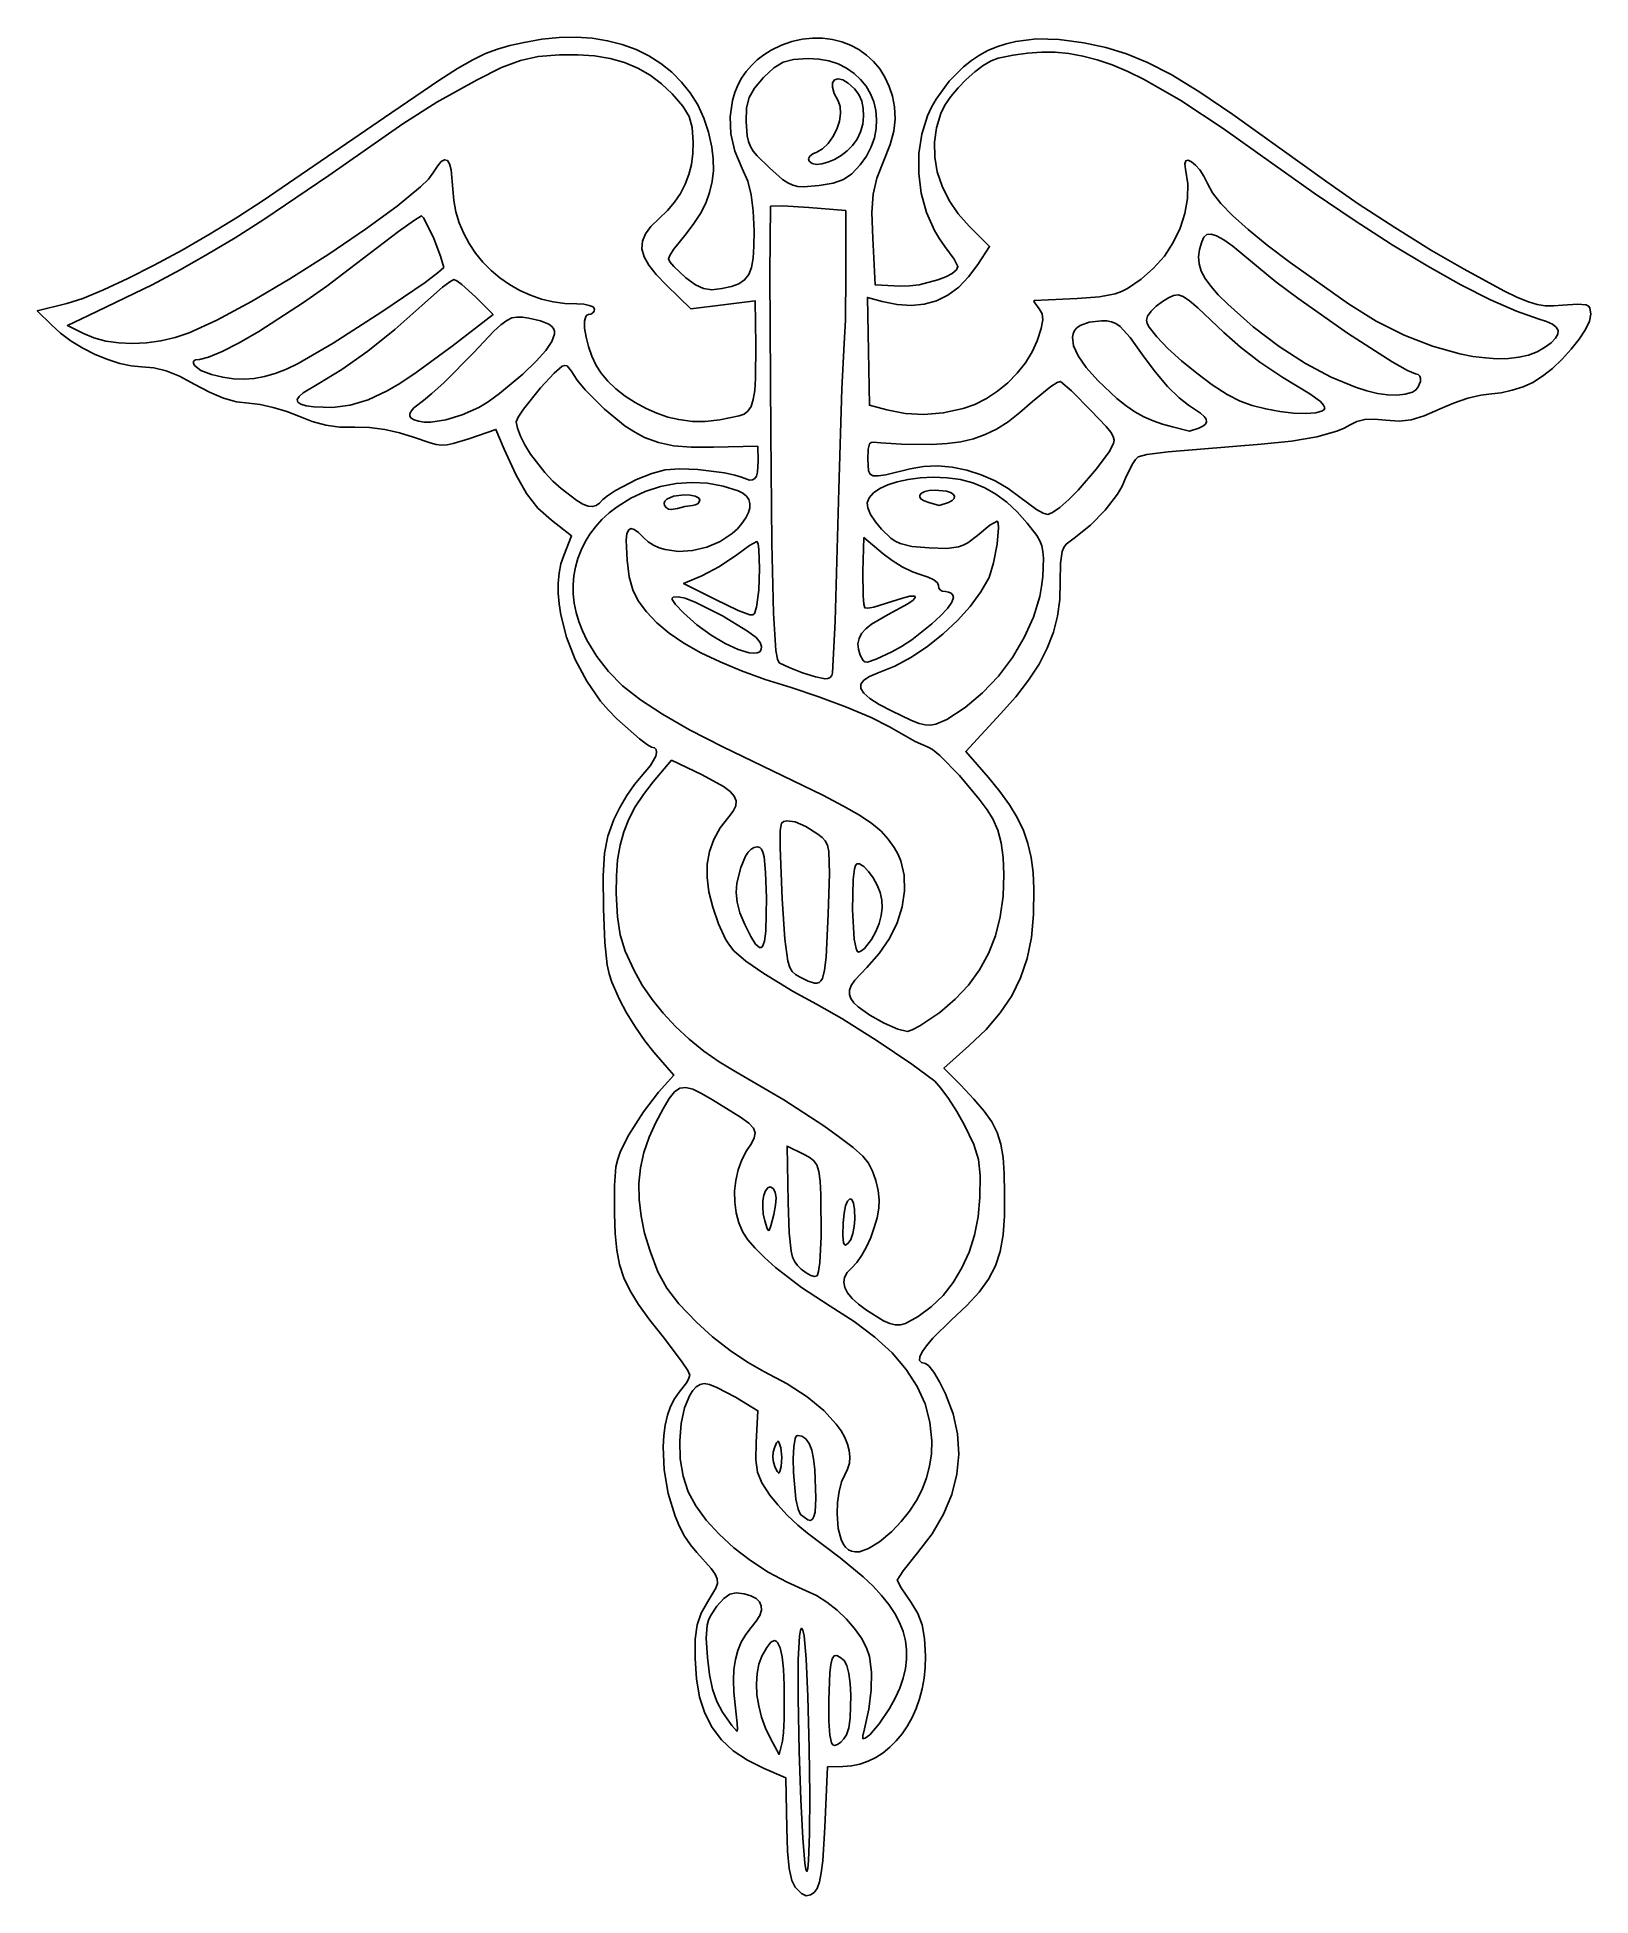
# Model space of a CAD drawing. Extents: x 2 to 292, y 4 to 351.
import ezdxf

# ---------------------------------------------------------------- set-up
doc = ezdxf.new("R2010")
doc.units = 0
doc.layers.get('0').update_dxf_attribs({"linetype": 'CONTINUOUS'})

msp = doc.modelspace()

# ---------------------------------------------------------------- linework, layer by layer
at = {"color": 7}
for points in [[(143.68, 5.576), (143.040875, 6.859125), (142.57125, 9.073), (142.26025, 12.293375), (142.097, 16.596), (141.919, 25.989), (137.885, 27.728), (134.765721, 29.28065), (132.117453, 31.060516), (129.920053, 33.099717), (128.153375, 35.430375), (126.797275, 38.084611), (125.831609, 41.094547), (125.236232, 44.492303), (124.991, 48.31), (125.023438, 51.909406), (125.35625, 54.552), (126.099688, 56.732594), (127.364, 58.946), (128.837531, 61.396078), (129.136895, 62.310576), (129.112, 63.161125), (128.738355, 64.055033), (127.991469, 65.099609), (125.28, 68.07), (124.099338, 69.490632), (123.032785, 71.11948), (122.0838, 72.924784), (121.255844, 74.874781), (119.976855, 79.081816), (119.2235, 83.4865), (119.023457, 87.834746), (119.139578, 89.908303), (119.404406, 91.872469), (119.821403, 93.695482), (120.394027, 95.345582), (121.12574, 96.791008), (122.02, 98), (123.415375, 99.84575), (123.835609, 100.638406), (123.985, 101.204), (123.605141, 102.057), (122.585625, 103.63225), (119.249, 108.051), (116.546848, 111.469908), (114.431781, 114.374141), (112.830137, 116.947834), (111.66825, 119.375125), (110.872457, 121.84015), (110.369094, 124.527047), (110.084496, 127.619951), (109.945, 131.303), (109.905547, 136.587234), (110.201625, 140.100625), (110.53124, 141.508811), (111.011641, 142.852953), (112.514, 145.854), (115.320125, 150.34975), (118.157, 154.061), (121.015, 157.213), (117.269, 161.528), (115.60275, 163.634688), (113.836, 166.18125), (112.1795, 168.846688), (110.844, 171.31), (109.417, 174.571359), (108.932273, 176.120729), (108.56975, 177.789875), (108.120375, 182.009453), (107.887, 188.274), (107.816969, 194.453969), (108.0445, 198.66575), (108.679281, 201.849656), (109.831, 204.946), (110.92175, 207.1815), (112.2465, 209.44175), (113.638, 211.463125), (114.929, 212.982), (116.661625, 215.010734), (117.62175, 216.768625), (117.783883, 217.46617), (117.719, 218.000203), (117.415805, 218.338791), (116.863, 218.45), (116.075031, 218.862984), (114.58675, 219.999625), (110.362, 223.749), (108.80383, 225.338612), (107.34392, 227.053586), (104.741984, 230.788438), (102.6024, 234.811195), (100.971375, 238.9795), (99.895115, 243.150992), (99.579462, 245.193446), (99.419828, 247.183313), (99.421989, 249.102796), (99.591721, 250.934102), (99.934799, 252.659435), (100.457, 254.261), (101.915, 257.906), (98.151, 260.845), (95.645438, 263.110188), (93.50325, 265.8295), (91.476938, 269.375313), (89.319, 274.12), (87.777, 277.774), (82.74, 276.057), (79.802266, 275.137891), (78.686467, 274.918764), (77.664875, 274.863875), (76.631611, 274.976189), (75.480797, 275.258672), (72.403, 276.346), (69.790469, 277.178812), (67.015, 277.7765), (64.199781, 278.118438), (61.468, 278.184), (58.635891, 278.236094), (56.012375, 278.585), (53.489922, 279.251906), (50.961, 280.258), (48.719422, 281.143672), (46.215625, 281.895375), (43.755516, 282.433891), (41.645, 282.68), (39.342469, 282.963984), (36.89725, 283.640875), (34.300156, 284.713578), (31.542, 286.185), (28.717156, 287.705594), (26.212, 288.7325), (23.895094, 289.309406), (21.635, 289.48), (19.703258, 289.632115), (17.5625, 290.093172), (15.29218, 290.826361), (12.97175, 291.794875), (10.680664, 292.961904), (8.498375, 294.290641), (6.504336, 295.744275), (4.778, 297.286), (2.125, 299.951), (7.661, 301.301), (10.677891, 302.262242), (14.537688, 303.842938), (19.042203, 305.939164), (23.99325, 308.447), (29.192641, 311.262523), (34.442188, 314.281813), (39.543703, 317.400945), (44.299, 320.516), (67.007, 336.052), (77.134484, 342.910766), (80.643354, 345.151123), (83.462375, 346.785375), (85.8516, 347.953455), (88.071078, 348.795297), (90.380861, 349.450834), (93.041, 350.06), (96.379413, 350.653594), (99.621254, 350.973723), (102.754492, 351.027091), (105.767094, 350.820406), (108.647028, 350.360374), (111.382262, 349.653699), (113.960763, 348.707089), (116.3705, 347.52725), (118.59944, 346.120887), (120.635551, 344.494707), (122.4668, 342.655416), (124.081156, 340.609719), (125.466586, 338.364323), (126.611059, 335.925934), (127.502541, 333.301257), (128.129, 330.497), (128.38574, 328.299525), (128.399047, 326.162016), (128.167549, 324.079842), (127.689875, 322.048375), (126.964654, 320.062986), (125.990516, 318.119047), (124.766088, 316.211928), (123.29, 314.337), (120.97325, 311.375), (120.272469, 310.266469), (120.02, 309.613), (120.282469, 309.052922), (120.985, 308.199875), (123.282, 306.078), (125.043703, 304.798359), (126.572625, 304.092375), (128.136234, 303.880453), (130.002, 304.083), (131.773795, 304.476635), (133.168609, 304.990516), (134.228713, 305.700732), (134.996375, 306.683375), (135.513865, 308.014533), (135.823453, 309.770297), (135.967408, 312.026756), (135.988, 314.86), (135.850734, 318.620812), (135.473375, 321.61625), (134.799578, 324.141813), (133.773, 326.493), (132.414148, 329.748838), (131.670625, 333.001078), (131.525602, 336.181061), (131.96225, 339.220125), (132.393442, 340.665357), (132.963742, 342.049611), (133.671046, 343.364306), (134.51325, 344.600859), (135.488251, 345.750688), (136.593945, 346.805209), (137.828229, 347.755841), (139.189, 348.594), (141.125459, 349.523217), (143.069973, 350.206004), (145.006617, 350.649687), (146.919469, 350.861594), (148.792606, 350.849051), (150.610105, 350.619387), (152.356044, 350.179927), (154.0145, 349.538), (155.569549, 348.700932), (157.00527, 347.676051), (158.305738, 346.470683), (159.455031, 345.092156), (160.437227, 343.547797), (161.236402, 341.844934), (161.836634, 339.990892), (162.222, 337.993), (162.348531, 335.7425), (162.089, 333.47475), (161.400469, 330.974125), (160.24, 328.025), (158.921687, 324.673094), (158.21875, 321.71025), (158.007437, 318.269281), (158.164, 313.483), (158.619, 304.76), (163.322, 304.547), (165.026, 304.58066), (166.827875, 304.805594), (170.3225, 305.691), (171.813875, 306.282332), (173.000375, 306.926656), (173.781313, 307.589402), (174.056, 308.236), (173.340375, 309.576), (171.637, 311.915), (170.590604, 313.371977), (169.666336, 314.928381), (168.187437, 318.284547), (167.20682, 321.873658), (166.731, 325.585875), (166.766492, 329.311357), (167.319813, 332.940266), (168.397477, 336.36276), (169.134974, 337.962277), (170.006, 339.469), (172.448129, 342.785094), (175.132906, 345.512625), (176.573034, 346.658258), (178.081918, 347.659844), (179.662257, 348.518414), (181.31675, 349.235), (183.048094, 349.810633), (184.858988, 350.246344), (188.730219, 350.702125), (192.952027, 350.610594), (197.546, 349.98), (201.683189, 349.092371), (205.543453, 347.940719), (209.484834, 346.32027), (213.865375, 344.02625), (219.043119, 340.853887), (225.376109, 336.598406), (242.94, 324.019), (248.831656, 319.912234), (255.63025, 315.465625), (262.494469, 311.214953), (268.583, 307.696), (276.029141, 303.685406), (278.579029, 302.431035), (280.592375, 301.5875), (282.253361, 301.087465), (283.746172, 300.863594), (285.25499, 300.848551), (286.964, 300.975), (289.817562, 301.183875), (291.39875, 301.05525), (291.829625, 300.827461), (292.083312, 300.471), (292.247, 299.313), (291.988988, 298.024684), (291.234219, 296.432406), (290.07459, 294.644426), (288.602, 292.769), (286.908348, 290.914387), (285.085531, 289.188844), (283.225449, 287.700629), (281.42, 286.558), (279.629672, 285.760688), (277.574875, 285.0965), (275.509391, 284.634813), (273.687, 284.445), (271.720828, 284.202062), (269.263875, 283.59575), (266.629734, 282.717562), (264.132, 281.659), (261.127312, 280.328859), (258.71475, 279.590375), (256.473562, 279.355703), (253.983, 279.537), (251.804109, 279.721547), (250.016625, 279.640875), (248.539828, 279.284016), (247.293, 278.64), (246.199553, 278.02458), (244.786922, 277.447891), (241.081875, 276.427625), (236.333391, 275.613047), (230.697, 275.038), (213.335375, 273.6135), (209.353641, 273.112844), (207.712, 272.672), (207.221109, 272.156953), (206.618375, 271.227625), (205.383, 268.653), (204.714383, 267.211584), (203.839, 265.720234), (201.57725, 262.714625), (198.816375, 259.889953), (195.775, 257.5), (194.301344, 256.336219), (193.828223, 255.715082), (193.50025, 254.97125), (193.187781, 252.825906), (193.18, 249.321), (193.08565, 246.057037), (192.661453, 242.935422), (191.886936, 239.910814), (190.741625, 236.937875), (189.205049, 233.971264), (187.256734, 230.965641), (184.876209, 227.875666), (182.043, 224.656), (175.527, 217.645), (179.744, 212.798), (181.903797, 210.185937), (183.694125, 207.7145), (185.143016, 205.315062), (186.2785, 202.919), (187.128609, 200.457687), (187.721375, 197.8625), (188.084828, 195.064812), (188.247, 191.996), (188.190766, 187.217332), (187.779312, 182.907531), (186.981516, 178.991527), (185.76625, 175.39425), (184.102391, 172.040629), (181.958812, 168.855594), (179.304391, 165.764074), (176.108, 162.691), (171.443, 158.547), (174.576, 155.321), (177.050848, 152.711723), (178.965844, 150.487031), (180.394043, 148.467887), (181.4085, 146.47525), (182.08227, 144.330082), (182.488406, 141.853344), (182.699965, 138.865996), (182.79, 135.189), (182.759545, 130.954914), (182.506047, 127.37825), (181.967432, 124.311023), (181.081625, 121.60525), (179.786553, 119.112945), (178.020141, 116.686125), (175.720314, 114.176805), (172.825, 111.437), (169.39875, 108.081859), (168.217562, 106.701893), (167.4035, 105.541125), (166.965937, 104.615154), (166.91425, 103.939578), (167.257812, 103.529994), (168.006, 103.402), (168.625594, 102.96), (169.533, 101.74175), (170.606156, 99.933625), (171.723, 97.722), (173.153105, 93.993316), (173.982719, 90.233344), (174.21491, 86.459449), (173.85275, 82.689), (172.899309, 78.939363), (171.357656, 75.227906), (169.230863, 71.571996), (166.522, 67.989), (163.832375, 64.6475), (162.72, 62.935), (163.481625, 61.477375), (165.3, 58.747), (166.584188, 56.665891), (167.38875, 54.566875), (167.821687, 52.046922), (167.991, 48.703), (167.949719, 46.615499), (167.750285, 44.587479), (167.400248, 42.629035), (166.907156, 40.750266), (166.278561, 38.961268), (165.522012, 37.272139), (164.645058, 35.692975), (163.65525, 34.233875), (162.560137, 32.904935), (161.36727, 31.716252), (160.084197, 30.677924), (158.718469, 29.800047), (157.277635, 29.092719), (155.769246, 28.566037), (154.200851, 28.230098), (152.58, 28.095), (149.682, 28.04), (149.214, 16.819), (148.824422, 10.481578), (148.552236, 8.256396), (148.204875, 6.573875), (147.764654, 5.369244), (147.213891, 4.577734), (146.5349, 4.134576), (145.71, 3.975), (144.8555, 4.433875), (143.68, 5.576)], [(133.21, 280.324), (134.127266, 280.646), (134.861063, 281.211563), (135.427516, 282.089406), (135.84275, 283.34825), (136.122891, 285.056812), (136.284063, 287.283813), (136.314, 293.568), (136.171, 301.802), (130.194, 301.062), (124.217, 300.322), (119.622, 304.745), (117.732967, 306.690854), (116.344359, 308.435953), (115.451291, 310.024607), (115.048875, 311.501125), (115.132225, 312.909814), (115.696453, 314.294984), (116.736674, 315.700943), (118.248, 317.172), (119.811463, 318.661582), (121.146328, 320.215031), (122.257061, 321.842402), (123.148125, 323.55375), (123.823986, 325.359129), (124.289109, 327.268594), (124.547959, 329.292199), (124.605, 331.44), (124.426297, 334.152812), (123.862375, 336.21575), (122.689266, 338.143312), (120.683, 340.45), (118.709301, 342.334715), (116.581031, 343.929719), (114.282559, 345.240426), (111.79825, 346.27225), (109.112473, 347.030605), (106.209594, 347.520906), (103.07398, 347.748566), (99.69, 347.719), (95.706984, 347.403734), (92.377875, 346.694625), (88.851328, 345.334703), (84.276, 343.067), (76.769375, 338.86625), (70.402, 334.856), (56.582, 325.221), (44.436578, 316.984031), (39.087951, 313.575527), (33.959625, 310.48725), (28.854783, 307.604379), (23.576609, 304.812094), (11.713, 299.04), (7.76, 297.194), (10.621, 295.764), (12.695273, 294.90608), (14.965625, 294.295016), (17.392727, 293.930725), (19.93725, 293.813125), (22.559867, 293.942135), (25.22125, 294.317672), (27.88207, 294.939654), (30.503, 295.808), (35.688674, 298.165662), (42.132391, 301.645734), (49.277193, 305.883096), (56.566125, 310.512625), (63.442229, 315.169201), (69.348547, 319.487703), (73.728123, 323.10301), (75.171334, 324.532865), (76.024, 325.65), (76.849771, 326.957037), (77.576297, 327.781484), (78.202018, 328.124596), (78.725375, 327.987625), (79.144811, 327.371826), (79.458766, 326.278453), (79.764, 322.664), (79.927496, 320.501013), (80.325668, 318.388826), (80.94492, 316.340034), (81.771656, 314.367234), (82.792279, 312.483022), (83.993191, 310.699994), (85.360797, 309.030746), (86.8815, 307.487875), (88.541703, 306.083976), (90.327809, 304.831646), (92.226221, 303.743482), (94.223344, 302.832078), (96.30558, 302.110032), (98.459332, 301.589939), (100.671004, 301.284397), (102.927, 301.206), (104.190109, 301.148922), (105.227375, 300.951875), (105.931453, 300.645891), (106.195, 300.262), (106.113359, 299.872125), (105.876375, 299.54975), (105.520703, 299.32825), (105.083, 299.241), (104.78247, 299.150015), (104.558357, 298.901383), (104.324984, 297.998375), (104.354088, 296.666367), (104.616875, 295.03975), (105.084553, 293.252914), (105.728328, 291.44025), (106.519408, 289.736148), (107.429, 288.275), (108.685896, 286.794791), (110.204484, 285.367141), (111.933236, 284.022764), (113.820625, 282.792375), (115.815123, 281.706689), (117.865203, 280.796422), (119.919338, 280.092287), (121.926, 279.625), (124.514594, 279.276484), (126.86975, 279.252625), (129.574031, 279.589703), (133.21, 280.324)], [(175.06, 281.673), (177.244078, 282.442447), (179.393375, 283.532016), (181.459984, 284.897795), (183.396, 286.495875), (185.153516, 288.282346), (186.684625, 290.213297), (187.941422, 292.244818), (188.876, 294.333), (189.630172, 296.640703), (189.929375, 298.249125), (189.787391, 299.398734), (189.218, 300.33), (188.421625, 301.3925), (188.264141, 301.725), (188.307, 301.858), (196.328, 302.261), (200.528609, 302.553406), (203.417375, 303.098), (204.604396, 303.535355), (205.744953, 304.120344), (208.262, 305.846), (210.595762, 307.871645), (212.605969, 310.166844), (214.269254, 312.673871), (215.56225, 315.335), (216.46159, 318.092504), (216.943906, 320.888656), (216.985832, 323.66573), (216.564, 326.366), (216.429465, 327.38735), (216.618344, 327.930984), (217.060863, 328.042408), (217.68725, 327.767125), (218.42773, 327.150639), (219.212531, 326.238453), (219.971879, 325.076072), (220.636, 323.709), (221.586113, 321.986822), (223.151156, 319.999766), (225.358434, 317.724545), (228.23525, 315.137875), (231.80891, 312.216471), (236.106719, 308.937047), (246.984, 301.211), (252.142998, 298.011402), (257.421609, 295.371281), (262.677135, 293.322395), (267.766875, 291.8965), (270.204982, 291.427099), (272.548131, 291.125355), (274.778484, 290.995239), (276.878203, 291.040719), (278.829452, 291.265765), (280.614393, 291.674348), (282.215188, 292.270436), (283.614, 293.058), (284.817227, 293.968033), (285.638, 294.794641), (286.074586, 295.545709), (286.12525, 296.229125), (285.788258, 296.852775), (285.061875, 297.424547), (283.944367, 297.952326), (282.434, 298.444), (278.35151, 299.848902), (273.499766, 301.982969), (267.961982, 304.797613), (261.821375, 308.24425), (255.161158, 312.274293), (248.064547, 316.839156), (240.614756, 321.890254), (232.895, 327.379), (223.597813, 333.974574), (215.6735, 339.179719), (208.847562, 343.100066), (205.760703, 344.611452), (202.8455, 345.84125), (200.067641, 346.802666), (197.392812, 347.508902), (194.786703, 347.973165), (192.215, 348.208656), (189.643391, 348.228582), (187.037563, 348.046145), (184.363203, 347.674549), (181.586, 347.127), (180.272162, 346.636414), (178.778359, 345.751), (177.190783, 344.553773), (175.595625, 343.12775), (174.079076, 341.555945), (172.727328, 339.921375), (171.626572, 338.307055), (170.863, 336.796), (170.048658, 334.127996), (169.675328, 331.394531), (169.733553, 328.633176), (170.213875, 325.8815), (171.106838, 323.177074), (172.402984, 320.557469), (174.092857, 318.060254), (176.167, 315.723), (179.975, 311.946), (177.794, 308.607), (176.061879, 306.265141), (174.200594, 304.3505), (172.203137, 302.860359), (170.0625, 301.792), (167.771676, 301.142703), (165.323656, 300.90975), (162.711434, 301.090422), (159.928, 301.682), (157.163, 302.449), (157.354, 292.371), (157.546, 282.293), (160.813, 281.416), (164.236516, 280.746422), (167.721625, 280.565375), (171.314172, 280.873891), (175.06, 281.673)], [(155.807, 327.179), (156.969813, 328.836157), (157.848705, 330.535318), (158.453921, 332.255582), (158.795703, 333.976047), (158.884296, 335.67581), (158.729943, 337.333971), (158.342888, 338.929626), (157.733375, 340.441875), (156.911647, 341.849815), (155.887947, 343.132545), (154.67252, 344.269162), (153.275609, 345.238766), (151.707458, 346.020453), (149.978311, 346.593322), (148.09841, 346.936472), (146.078, 347.029), (143.369125, 346.861609), (141.3975, 346.347625), (139.691375, 345.284828), (137.779, 343.471), (136.055859, 341.507156), (135.056375, 339.776), (134.607203, 337.837844), (134.535, 335.253), (134.709297, 332.590391), (134.934674, 331.561928), (135.299375, 330.641125), (135.838779, 329.757307), (136.588266, 328.839797), (138.859, 326.621), (141.331453, 324.476031), (142.299021, 323.815707), (143.210375, 323.3865), (144.157682, 323.155668), (145.233109, 323.090469), (148.137, 323.326), (150.78275, 323.751266), (152.7175, 324.421875), (154.2795, 325.507797), (155.807, 327.179)], [(146.272, 327.876), (146.184578, 328.318437), (146.422375, 328.78525), (146.938984, 329.220937), (147.688, 329.57), (148.800578, 330.177982), (149.8225, 331.159734), (150.711297, 332.412963), (151.4245, 333.835375), (151.919641, 335.324678), (152.15425, 336.778578), (152.085859, 338.094783), (151.672, 339.171), (150.935293, 340.537906), (150.616594, 341.661438), (150.66741, 342.507187), (151.03925, 343.04075), (151.683621, 343.227719), (152.552031, 343.033687), (153.595988, 342.42425), (154.767, 341.365), (155.548111, 340.300063), (156.088203, 339.058688), (156.389162, 337.692156), (156.452875, 336.25175), (156.281229, 334.78875), (155.876109, 333.354438), (155.239404, 332.000094), (154.373, 330.777), (153.374115, 329.782324), (152.232672, 328.918594), (151.017986, 328.210629), (149.799375, 327.68325), (148.646154, 327.361277), (147.627641, 327.269531), (146.81315, 327.432832), (146.272, 327.876)], [(150.637, 232.345), (151.13375, 241.983375), (151.815, 266.624), (152.382625, 285.350375), (152.831, 293.84), (153.074625, 298.1555), (153.148, 306.848), (153.101, 318.658), (146.238, 319.216), (141.302375, 319.518875), (139.072, 319.461), (138.956625, 306.879875), (139.103, 277.075), (139.324344, 256.536578), (139.6295, 243.496375), (140.071906, 236.530984), (140.361277, 234.881529), (140.705, 234.217), (142.518547, 233.326766), (145.010375, 232.362375), (147.490016, 231.568047), (149.267, 231.188), (149.762172, 231.249953), (150.185625, 231.488625), (150.492266, 231.866234), (150.637, 232.345)], [(50.879, 290.075), (57.372797, 293.889078), (66.464125, 299.739875), (74.553641, 305.247734), (77.097924, 307.12942), (78.042, 308.033), (77.467516, 310.166797), (76.185125, 313.405625), (74.793422, 316.362641), (74.243639, 317.30208), (73.891, 317.651), (72.587453, 316.864641), (69.613375, 314.734375), (60.421, 307.743), (56.187363, 304.550627), (51.861219, 301.485016), (43.536, 296.098625), (39.839223, 293.960119), (36.654531, 292.312922), (34.133074, 291.24817), (32.426, 290.857), (31.715963, 290.755684), (31.345828, 290.509594), (31.287061, 290.154895), (31.511125, 289.72775), (32.693609, 288.800781), (34.665, 288.018), (36.771443, 287.535613), (38.779484, 287.254906), (40.726939, 287.180684), (42.651625, 287.31775), (44.591357, 287.67091), (46.583953, 288.244969), (48.667229, 289.04473), (50.879, 290.075)], [(258.936, 284.772), (259.508256, 285.115305), (259.956422, 285.595812), (260.442375, 286.741), (260.461107, 287.291961), (260.317641, 287.752688), (260.002447, 288.06632), (259.506, 288.176), (257.987141, 288.762068), (255.125125, 290.383359), (246.8315, 295.743625), (237.544875, 302.280828), (233.441609, 305.373291), (230.185, 308.019), (225.398828, 311.973875), (223.685646, 313.197516), (222.347875, 313.954), (221.327119, 314.269859), (220.564984, 314.171625), (220.003076, 313.685828), (219.583, 312.839), (219.156387, 311.381145), (218.987844, 310.012656), (219.096191, 308.688277), (219.50025, 307.36275), (220.21884, 305.990816), (221.270781, 304.527219), (222.674895, 302.926699), (224.45, 301.144), (229.167297, 296.955254), (234.050438, 293.244656), (238.958422, 290.079168), (243.75025, 287.52575), (248.284922, 285.651363), (250.411762, 284.989732), (252.421438, 284.522969), (254.296324, 284.259444), (256.018797, 284.207527), (257.57123, 284.375589), (258.936, 284.772)], [(67.493, 284.995), (69.832188, 286.390594), (72.89625, 288.42575), (79.609, 293.322), (87.254, 299.262), (83.973, 302.52), (81.4235, 304.8165), (80.466656, 305.511656), (79.9, 305.763), (79.184109, 305.374672), (77.820875, 304.328125), (73.935, 300.899), (68.900313, 296.420141), (63.85325, 292.385375), (59.038313, 288.978922), (54.7, 286.385), (51.813547, 284.637766), (51.038283, 283.942889), (50.706375, 283.357875), (50.816357, 282.875752), (51.366766, 282.489547), (52.356135, 282.192287), (53.783, 281.977), (57.246922, 281.854422), (60.559625, 282.288625), (63.911516, 283.321516), (67.493, 284.995)], [(242.57, 281.83), (242.343453, 282.336859), (241.740125, 282.995125), (239.771, 284.425), (234.752125, 287.472734), (230.4645, 290.356125), (226.814375, 293.142203), (223.708, 295.898), (218.876031, 300.497156), (217.318316, 301.822848), (216.1375, 302.5975), (215.187121, 302.894777), (214.320719, 302.788344), (213.391832, 302.351863), (212.254, 301.659), (211.079594, 300.805), (210.1225, 299.86025), (209.481156, 298.939875), (209.254, 298.159), (209.39422, 297.593826), (209.779652, 296.876576), (211.185031, 295.072984), (213.267895, 292.922494), (215.826, 290.599375), (218.657105, 288.277896), (221.558969, 286.132328), (224.329348, 284.336939), (226.766, 283.066), (229.006461, 282.260746), (231.532625, 281.613156), (234.163789, 281.137363), (236.71925, 280.8475), (239.018305, 280.757699), (240.88025, 280.882094), (242.124383, 281.234816), (242.4583, 281.501217), (242.57, 281.83)], [(84.606, 281.896), (86.343953, 282.964359), (88.467125, 284.490125), (92.794, 288.099), (95.296889, 290.528219), (97.116984, 292.5515), (98.259057, 294.211406), (98.727875, 295.5505), (98.711304, 296.113043), (98.528209, 296.611344), (98.179185, 297.050723), (97.664828, 297.4365), (96.142502, 298.068531), (93.966, 298.55), (92.732613, 298.731631), (91.703344, 298.769297), (90.767027, 298.594033), (89.8125, 298.136875), (88.728598, 297.328857), (87.404156, 296.101016), (83.589, 292.11), (78.12325, 286.57625), (75.839719, 284.473781), (74.264, 283.204), (72.446156, 281.788281), (71.936691, 281.203293), (71.692, 280.69375), (71.710934, 280.254801), (71.992344, 279.881594), (72.535082, 279.569277), (73.338, 279.313), (74.39073, 279.155172), (75.609094, 279.149312), (78.41475, 279.56425), (81.499031, 280.499312), (84.606, 281.896)], [(219.057, 278.012), (219.813924, 278.382016), (220.295891, 278.775937), (220.497193, 279.206328), (220.412125, 279.68575), (220.034979, 280.226766), (219.360047, 280.841937), (217.094, 282.345), (215.359891, 283.690609), (213.226875, 285.822125), (210.965422, 288.446578), (208.846, 291.271), (206.217656, 294.921297), (204.3515, 296.981875), (203.545746, 297.551107), (202.740344, 297.885016), (201.871895, 298.037635), (200.877, 298.063), (198.563391, 297.823561), (196.883813, 297.217922), (196.282137, 296.783487), (195.839391, 296.264354), (195.555715, 295.662805), (195.43125, 294.981125), (195.660516, 293.386506), (196.528313, 291.498766), (198.035766, 289.336174), (200.184, 286.917), (203.755578, 283.549672), (205.447365, 282.211283), (207.115375, 281.078875), (208.788775, 280.134295), (210.496734, 279.359391), (212.26842, 278.73601), (214.133, 278.246), (217.317, 277.474), (219.057, 278.012)], [(107.781, 264.676), (108.624937, 265.408516), (110.0895, 266.358625), (114.057, 268.42), (116.9, 269.572312), (119.42275, 270.2135), (122.119875, 270.424187), (125.486, 270.285), (130.478375, 269.672), (132.429922, 269.264344), (133.661, 268.852), (135.149109, 268.328297), (135.691924, 268.36658), (136.112125, 268.616375), (136.418373, 269.086248), (136.619328, 269.784766), (136.74, 271.902), (136.688, 274.631), (128.44, 274.448), (124.260375, 274.458078), (120.95825, 274.734125), (118.17325, 275.327609), (115.545, 276.29), (113.823982, 277.183098), (111.950609, 278.404531), (108.053875, 281.55425), (104.468953, 285.182844), (102.985346, 287.002871), (101.81, 288.734), (101.068016, 289.644469), (100.656998, 289.746254), (100.149875, 289.57375), (98.639047, 288.289906), (96.119, 285.561), (92.9125, 281.59625), (91.942719, 280.094906), (91.593, 279.193), (91.801205, 277.999127), (92.351891, 276.549516), (93.193787, 274.920303), (94.275625, 273.187625), (96.954047, 269.716422), (98.448092, 268.13017), (99.977, 266.745), (102.923813, 264.497969), (104.044438, 263.834379), (104.98525, 263.46275), (105.787781, 263.37209), (106.493563, 263.551406), (107.144125, 263.989707), (107.781, 264.676)], [(196.489, 266.453), (199.933625, 270.427375), (202.308, 273.579), (203.142, 275.136906), (203.235141, 275.792332), (203.0625, 276.4805), (202.586672, 277.28773), (201.77025, 278.300344), (198.966, 281.287), (195.239625, 285.01325), (193.236, 286.749), (192.583578, 286.551781), (191.381125, 285.7795), (188.012, 283.001), (185.635578, 280.927783), (183.418812, 279.226203), (181.285203, 277.86374), (179.15825, 276.807875), (176.961453, 276.026088), (174.618312, 275.485859), (172.052328, 275.15467), (169.187, 275), (163.507625, 275.007375), (159.68, 275.275), (158.322078, 275.423), (157.883146, 275.335891), (157.575875, 275.106), (157.271234, 274.11175), (157.238, 272.228), (157.384906, 270.035266), (157.673762, 269.430529), (158.23625, 269.124375), (159.169895, 269.094924), (160.572219, 269.320297), (165.173, 270.448), (167.641289, 270.876547), (170.264687, 270.959812), (172.978742, 270.714484), (175.719, 270.15725), (178.421008, 269.304797), (181.020312, 268.173812), (183.452461, 266.780984), (185.653, 265.143), (188.744875, 262.8635), (190.010266, 262.166812), (190.861, 261.907), (191.745016, 262.26125), (193.100875, 263.2365), (194.743797, 264.6835), (196.489, 266.453)], [(170.672, 168.941), (173.552189, 171.390432), (176.024391, 174.033141), (178.094803, 176.882498), (179.769625, 179.951875), (181.055057, 183.254643), (181.957297, 186.804172), (182.482545, 190.613834), (182.637, 194.697), (182.500547, 197.863578), (182.123625, 200.582875), (181.485141, 202.959984), (180.564, 205.1), (179.543121, 206.751775), (178.054031, 208.770641), (174.3285, 213.183875), (170.701969, 216.888172), (169.336629, 218.020865), (168.489, 218.432), (166.09425, 219.5405), (161.307, 222.224), (157.834609, 223.992609), (153.243125, 225.951625), (148.081078, 227.882328), (142.897, 229.566), (138.058984, 231.097037), (133.642187, 232.694297), (129.645484, 234.358377), (126.06775, 236.089875), (122.907859, 237.889389), (120.164687, 239.757516), (117.837109, 241.694854), (115.924, 243.702), (114.372359, 245.793219), (113.338125, 247.864), (112.685828, 250.274531), (112.28, 253.385), (112.110219, 257.132906), (112.237285, 258.296152), (112.51925, 259.00375), (112.966309, 259.269316), (113.588656, 259.106469), (114.396488, 258.528824), (115.4, 257.55), (116.235615, 256.799759), (117.192762, 256.18349), (118.25427, 255.698692), (119.402969, 255.342859), (121.893254, 255.00808), (124.52625, 255.159125), (127.16459, 255.775967), (129.670906, 256.838578), (131.907832, 258.326932), (132.882346, 259.224503), (133.738, 260.221), (134.454205, 261.28124), (134.939516, 262.260609), (135.194225, 263.156705), (135.218625, 263.967125), (135.01301, 264.689467), (134.577672, 265.321328), (133.912904, 265.860307), (133.019, 266.304), (130.205066, 267.197615), (127.307156, 267.719734), (124.365605, 267.875643), (121.42075, 267.670625), (118.512926, 267.109967), (115.682469, 266.198953), (112.969715, 264.942869), (110.415, 263.347), (108.927647, 262.186125), (107.584705, 260.941762), (106.387665, 259.620495), (105.338016, 258.228906), (104.437247, 256.77358), (103.68685, 255.261098), (103.088312, 253.698043), (102.643125, 252.091), (102.352778, 250.44655), (102.21876, 248.771277), (102.242561, 247.071764), (102.425672, 245.354594), (102.769581, 243.626349), (103.275779, 241.893613), (103.945756, 240.162969), (104.781, 238.441), (106.624174, 235.375383), (108.796141, 232.572875), (111.455818, 229.919617), (114.762125, 227.30175), (118.873979, 224.605414), (123.950297, 221.71675), (130.149998, 218.521898), (137.632, 214.907), (148.804625, 209.503609), (152.703484, 207.468096), (155.706, 205.735125), (157.983641, 204.198514), (159.707875, 202.752078), (161.050172, 201.289635), (162.182, 199.705), (162.854015, 198.510277), (163.382826, 197.242309), (164.019922, 194.526094), (164.111463, 191.63527), (163.675625, 188.64875), (162.730584, 185.645449), (161.294516, 182.704281), (159.385596, 179.90416), (157.022, 177.324), (154.790344, 174.947609), (154.150051, 173.971377), (153.81775, 173.094625), (153.786668, 172.285982), (154.050031, 171.514078), (154.601066, 170.747541), (155.433, 169.955), (157.637953, 168.398656), (160.293375, 166.92725), (162.819609, 165.828219), (164.637, 165.389), (165.536094, 165.665281), (166.9735, 166.427), (170.672, 168.941)], [(171.98, 223.632), (175.426625, 225.843236), (178.664375, 228.579766), (181.625187, 231.740068), (184.241, 235.222625), (186.44375, 238.925916), (188.165375, 242.748422), (189.337812, 246.588623), (189.696816, 248.483635), (189.893, 250.345), (190.010625, 253.740844), (189.926398, 254.981512), (189.71125, 256.04), (189.338508, 257.008301), (188.7815, 257.978406), (187.008, 260.292), (185.111299, 262.408523), (183.168391, 264.206812), (181.159318, 265.69657), (179.064125, 266.8875), (176.862854, 267.789305), (174.535547, 268.411687), (172.062248, 268.764352), (169.423, 268.857), (167.008619, 268.736986), (164.765016, 268.448703), (162.731623, 268.007537), (160.947875, 267.428875), (159.453205, 266.728104), (158.287047, 265.920609), (157.488834, 265.021779), (157.098, 264.047), (157.220203, 263.146594), (157.766625, 261.92875), (158.649234, 260.553031), (159.78, 259.179), (161.536906, 257.491672), (162.37316, 256.913338), (163.267, 256.478125), (165.484594, 255.935766), (168.704, 255.662), (171.962, 255.57675), (174.173, 255.84175), (175.061656, 256.151414), (175.8995, 256.603625), (177.704, 258.009), (180.036625, 259.89375), (181.368, 260.685), (181.595971, 260.339262), (181.660453, 259.396594), (181.389375, 256.35975), (180.735609, 252.853031), (179.88, 250.155), (178.333869, 247.436123), (176.340516, 244.727172), (173.974998, 242.092916), (171.312375, 239.598125), (168.427705, 237.307568), (165.396047, 235.286016), (162.292459, 233.598236), (159.192, 232.309), (157.558604, 231.639498), (156.467141, 230.942422), (155.923576, 230.200416), (155.933875, 229.396125), (156.504002, 228.512193), (157.639922, 227.531266), (159.3476, 226.435986), (161.633, 225.209), (165.415062, 223.410797), (166.796328, 222.894822), (167.95025, 222.617125), (168.961203, 222.56485), (169.913563, 222.725141), (171.98, 223.632)], [(119.629, 263.119), (119.286338, 263.570988), (119.193391, 264.007156), (119.332967, 264.414684), (119.687875, 264.78075), (120.974922, 265.337219), (122.917, 265.574), (124.060109, 265.516922), (124.999125, 265.319875), (125.636828, 265.013891), (125.876, 264.63), (125.77175, 264.239609), (125.47325, 263.915875), (125.026625, 263.692453), (124.478, 263.603), (123.072625, 263.420125), (121.686, 263.019), (120.515, 262.818125), (120.002719, 262.907484), (119.629, 263.119)], [(168.644, 264.133), (167.748365, 264.42684), (167.177609, 264.777094), (166.917705, 265.155238), (166.954625, 265.53275), (167.274342, 265.881105), (167.862828, 266.171781), (168.706057, 266.376254), (169.79, 266.466), (171.919437, 266.260562), (172.672039, 266.003625), (173.183, 265.67525), (173.427148, 265.298969), (173.379313, 264.898312), (173.01432, 264.496813), (172.307, 264.118), (170.572, 263.596), (168.644, 264.133)], [(136.461, 244.578), (136.858, 247.771375), (137.00825, 251.8445), (136.903125, 255.347625), (136.752102, 256.432391), (136.534, 256.831), (135.160375, 256.0975), (132.757, 254.35), (129.54375, 252.18075), (126.224, 250.433), (122.829, 248.986), (128.808, 246.039), (133.047891, 243.976687), (135.218625, 243.14475), (135.7709, 243.143766), (136.097297, 243.394687), (136.461, 244.578)], [(161.728, 236.233), (163.522016, 237.223475), (165.438, 238.492422), (169.1885, 241.469875), (170.799328, 242.980451), (172.08475, 244.373641), (172.932922, 245.550479), (173.232, 246.412), (173.105156, 246.842562), (172.776, 247.191), (172.294594, 247.421687), (171.711, 247.499), (171.146625, 247.578375), (170.71875, 247.816), (170.469, 248.175125), (170.439, 248.619), (170.253172, 249.134062), (169.577875, 249.687), (168.519891, 250.211437), (167.186, 250.641), (165.551078, 251.220687), (163.672125, 252.1525), (161.781359, 253.307812), (160.111, 254.558), (156.516, 257.602), (156.335, 251.286), (156.356125, 246.682625), (156.478016, 245.170641), (156.66, 244.483), (157.213766, 244.423656), (158.346625, 244.621), (161.69, 245.635), (163.692195, 246.298301), (165.085625, 246.633781), (165.87718, 246.667434), (166.049407, 246.579197), (166.07375, 246.42525), (165.682227, 245.933223), (164.7095, 245.217344), (161.048, 243.218), (157.923984, 241.429328), (156.844314, 240.549271), (156.071125, 239.656875), (155.593107, 238.735744), (155.398953, 237.769484), (155.477354, 236.741701), (155.817, 235.636), (156.352891, 234.621437), (156.699826, 234.389289), (157.182875, 234.349), (158.807672, 234.869312), (161.728, 236.233)], [(137.141, 238.022), (136.370346, 238.906217), (134.774703, 240.118922), (130.103375, 242.976625), (125.116859, 245.488766), (123.127232, 246.269518), (121.805, 246.549), (120.861703, 246.434031), (120.67035, 246.273832), (120.676375, 246.014), (121.312109, 245.101969), (122.832, 243.511), (125.313338, 241.288676), (127.961141, 239.365531), (130.593217, 237.811434), (133.027375, 236.69625), (135.081424, 236.089848), (135.908972, 235.999273), (136.573172, 236.062094), (137.051248, 236.287043), (137.320428, 236.682855), (137.357936, 237.258263), (137.141, 238.022)], [(166.615, 112.128), (169.085314, 113.944447), (171.283391, 116.077078), (173.198553, 118.505326), (174.820125, 121.208625), (176.137432, 124.166408), (177.139797, 127.358109), (177.816545, 130.763162), (178.157, 134.361), (178.245672, 138.460516), (177.926625, 141.461375), (177.004016, 144.282797), (175.282, 147.844), (173.852609, 150.416969), (172.331625, 152.8285), (170.900828, 154.808031), (169.742, 156.085), (165.462453, 159.286125), (159.006875, 163.6355), (152.401109, 167.810875), (147.671, 170.49), (143.314125, 172.863875), (137.8, 176.2), (134.438156, 178.471656), (132.21725, 180.439), (131.391973, 181.465527), (130.680719, 182.604344), (129.372, 185.47), (128.278592, 188.567584), (127.560359, 191.444984), (127.219541, 194.126049), (127.258375, 196.634625), (127.6791, 198.994561), (128.483953, 201.229703), (129.675174, 203.3639), (131.255, 205.421), (132.09275, 206.513145), (132.561688, 207.499094), (132.638469, 208.415996), (132.29975, 209.301), (131.522188, 210.191254), (130.282438, 211.123906), (126.323, 213.265), (120.589, 216.021), (117.157, 211.955), (115.323607, 209.62709), (113.807734, 207.340406), (112.589588, 205.03502), (111.649375, 202.651), (110.967303, 200.128418), (110.523578, 197.407344), (110.298408, 194.427848), (110.272, 191.13), (110.464078, 186.749094), (110.962625, 183.4105), (111.945859, 180.344906), (113.592, 176.783), (115.126814, 174.03693), (116.940641, 171.358312), (119.013428, 168.767164), (121.325125, 166.2835), (123.855682, 163.927336), (126.585047, 161.718687), (129.49317, 159.67757), (132.56, 157.824), (141.522719, 152.583828), (149.01825, 147.738625), (152.039746, 145.585221), (154.483156, 143.675859), (156.278051, 142.058975), (157.354, 140.783), (158.111172, 139.3035), (158.742625, 137.5225), (159.182266, 135.66425), (159.364, 133.953), (159.271686, 132.353344), (158.956234, 130.59675), (158.449885, 128.762531), (157.784875, 126.93), (156.993443, 125.178469), (156.107828, 123.58725), (155.160268, 122.235656), (154.183, 121.203), (153.371039, 120.344211), (152.890812, 119.4535), (152.74293, 118.529227), (152.928, 117.56975), (153.446633, 116.57343), (154.299437, 115.538625), (155.487023, 114.463695), (157.01, 113.347), (160.161437, 111.367359), (161.336328, 110.823361), (162.35775, 110.562125), (163.311016, 110.572811), (164.281437, 110.844578), (166.615, 112.128)], [(149.825, 187.242), (150.058594, 194.838859), (149.93425, 198.955625), (149.683652, 200.134217), (149.278531, 200.953078), (148.697207, 201.582307), (147.918, 202.192), (145.673844, 203.634891), (143.6845, 204.492125), (142.107656, 204.715797), (141.523199, 204.575076), (141.101, 204.258), (140.891094, 202.875406), (140.84375, 199.74925), (141.221, 190.121), (141.739297, 182.595016), (142.281125, 178.481625), (142.649896, 177.317025), (143.131391, 176.540422), (143.761221, 175.996764), (144.575, 175.531), (146.10841, 174.772771), (147.276594, 174.393797), (147.741633, 174.386472), (148.136855, 174.521893), (148.469423, 174.816034), (148.7465, 175.284875), (149.162832, 176.810561), (149.443156, 179.226766), (149.825, 187.242)], [(138.292, 190.353), (138.139719, 195.073812), (137.85825, 197.97475), (137.648621, 198.860422), (137.382156, 199.432312), (137.050676, 199.737484), (136.646, 199.823), (136.026186, 199.707639), (135.446672, 199.384984), (134.906979, 198.854182), (134.406625, 198.114375), (133.522016, 196.004328), (132.789, 193.048), (132.627094, 191.335578), (132.80925, 189.526875), (133.349531, 187.547734), (134.262, 185.324), (135.370854, 183.107371), (136.282891, 181.673906), (137.010076, 181.038488), (137.308089, 181.024698), (137.564375, 181.216), (137.957752, 182.221324), (138.202172, 184.069344), (138.292, 190.353)], [(157.906, 182.527), (158.745193, 184.035713), (159.356984, 185.528828), (159.741314, 187.004061), (159.898125, 188.459125), (159.827357, 189.891736), (159.528953, 191.299609), (159.002854, 192.680459), (158.249, 194.032), (157.349937, 195.248344), (156.46775, 196.15025), (155.703687, 196.651281), (155.159, 196.665), (154.938854, 196.344437), (154.754486, 195.720117), (154.489766, 193.739437), (154.353125, 188.1045), (154.695922, 182.627812), (155.030498, 180.844945), (155.235674, 180.349204), (155.465, 180.177), (155.95975, 180.368547), (156.585, 180.875375), (157.906, 182.527)], [(161.7, 72.027), (163.491986, 73.86042), (165.039766, 75.774547), (166.343068, 77.768807), (167.401625, 79.842625), (168.215166, 81.995428), (168.783422, 84.226641), (169.106123, 86.535689), (169.183, 88.922), (168.837244, 92.445707), (167.931203, 95.836781), (166.455842, 99.107152), (164.402125, 102.26875), (161.761018, 105.333504), (158.523484, 108.313344), (154.68049, 111.220199), (150.223, 114.066), (144.842203, 117.569359), (140.017625, 121.307375), (137.959611, 123.140834), (136.215484, 124.884703), (134.843521, 126.489564), (133.902, 127.906), (133.15357, 129.618049), (132.6495, 131.496891), (132.387117, 133.485068), (132.36375, 135.525125), (132.576727, 137.559604), (133.023375, 139.531047), (133.701023, 141.381998), (134.607, 143.055), (135.486953, 144.434844), (136.042812, 145.529312), (136.197328, 146.454187), (135.87325, 147.32525), (134.993328, 148.258281), (133.480312, 149.369062), (128.246, 152.587), (126.186711, 153.783406), (124.556, 154.574813), (123.244602, 154.918), (122.14325, 154.76975), (121.14268, 154.086844), (120.133625, 152.826062), (119.00682, 150.944187), (117.653, 148.398), (116.375123, 145.612809), (115.424797, 142.794406), (114.801354, 139.928051), (114.504125, 136.999), (114.532443, 133.992512), (114.885641, 130.893844), (115.563049, 127.688254), (116.564, 124.361), (118.041453, 120.515375), (119.703125, 117.4475), (121.962734, 114.525125), (125.234, 111.116), (128.257922, 108.360812), (131.508625, 105.80175), (134.773016, 103.594812), (137.838, 101.896), (142.200207, 99.574328), (145.930844, 97.130312), (148.992059, 94.612328), (151.346, 92.06875), (152.245915, 90.80248), (152.954816, 89.547953), (153.467974, 88.311215), (153.780656, 87.098312), (153.888131, 85.915293), (153.785668, 84.768203), (153.468535, 83.66309), (152.932, 82.606), (152.33025, 81.266437), (151.8605, 79.46675), (151.564, 77.414687), (151.482, 75.318), (151.699775, 72.568447), (152.232141, 70.483078), (152.614438, 69.690067), (153.073154, 69.063826), (153.607548, 68.604598), (154.216875, 68.312625), (154.900394, 68.188148), (155.657361, 68.231408), (157.388672, 68.822109), (159.404865, 70.086662), (161.7, 72.027)], [(148.508, 127.036), (148.475062, 134.924703), (148.351555, 137.435342), (148.108, 139.217625), (147.707883, 140.442143), (147.114687, 141.279484), (146.291898, 141.90024), (145.203, 142.475), (142.174, 143.969), (142.374, 133.485), (142.545734, 127.778359), (142.898875, 124.356875), (143.194771, 123.2396), (143.597578, 122.377453), (144.127814, 121.665049), (144.806, 120.997), (145.730391, 120.280391), (146.595625, 119.809125), (147.305047, 119.623797), (147.762, 119.765), (148.044219, 120.576672), (148.279, 122.218125), (148.508, 127.036)], [(139.543, 136.049), (139.011697, 136.33474), (138.538953, 136.174922), (138.143764, 135.643736), (137.845125, 134.815375), (137.662033, 133.764029), (137.613484, 132.563891), (137.718475, 131.28915), (137.996, 130.014), (138.462094, 128.564687), (138.637355, 128.243672), (138.799, 128.20925), (139.156156, 129.052687), (139.683, 131.2), (140.010578, 132.945687), (140.096375, 134.33625), (139.940484, 135.370937), (139.543, 136.049)], [(154.816, 130.336), (154.759166, 132.100807), (154.548828, 133.305141), (154.230982, 133.964248), (153.851625, 134.093375), (153.456752, 133.707768), (153.092359, 132.822672), (152.804443, 131.453334), (152.639, 129.615), (152.591594, 127.259734), (152.71575, 125.916125), (152.851012, 125.588389), (153.039781, 125.471203), (153.592, 125.812), (154.049594, 126.540812), (154.43275, 127.63675), (154.701531, 128.951312), (154.816, 130.336)], [(161.283, 38.936), (162.346385, 40.87816), (163.200766, 42.766152), (163.844045, 44.606374), (164.274125, 46.405219), (164.488908, 48.169083), (164.486297, 49.904363), (164.264193, 51.617454), (163.8205, 53.31475), (163.153119, 55.002648), (162.259953, 56.687543), (161.138904, 58.375831), (159.787875, 60.073906), (158.204768, 61.788166), (156.387484, 63.525004), (152.042, 67.092), (145.969, 71.675), (144.137187, 73.199734), (142.206, 75.046125), (140.405312, 76.981203), (138.965, 78.772), (137.457906, 81.064344), (136.63275, 83.0745), (136.334469, 85.401906), (136.408, 88.646), (136.722, 94.543), (132.514, 97.095), (129.066, 98.887625), (127.646969, 99.426141), (126.686, 99.616), (125.915413, 99.454762), (125.203834, 99.019893), (124.555287, 98.338534), (123.973797, 97.437828), (123.02808, 95.086943), (122.398875, 92.184375), (122.118373, 88.94726), (122.218766, 85.592734), (122.732244, 82.337936), (123.691, 79.4), (125.117344, 76.771943), (127.06325, 74.119547), (129.459156, 71.500971), (132.2355, 68.974375), (135.322719, 66.59792), (138.65125, 64.429766), (142.151531, 62.528072), (145.754, 60.951), (147.678229, 60.037691), (149.610578, 58.803781), (151.483045, 57.320168), (153.227625, 55.65775), (154.776314, 53.887426), (156.061109, 52.080094), (157.014006, 50.306652), (157.567, 48.638), (157.912562, 45.737313), (157.86325, 42.41775), (157.430312, 38.842063), (156.625, 35.173), (156.312453, 33.871891), (156.326625, 33.299875), (156.729484, 33.384672), (157.583, 34.054), (159.344125, 36.062625), (161.283, 38.936)], [(140.974, 87.635), (140.705672, 88.567703), (140.482625, 88.876125), (140.210266, 88.558484), (139.794, 87.613), (139.573687, 86.790781), (139.51275, 85.857), (139.608937, 84.926219), (139.86, 84.113), (140.312266, 83.18425), (140.596625, 82.87725), (140.807672, 83.193875), (141.04, 84.136), (141.1795, 85.8885), (140.974, 87.635)], [(147.536, 78.258), (147.369641, 83.570328), (147.122686, 85.592842), (146.760875, 87.212125), (146.279955, 88.44258), (145.675672, 89.298609), (144.943771, 89.794615), (144.08, 89.945), (143.848677, 89.789492), (143.660318, 89.357559), (143.406422, 87.813469), (143.306158, 85.610832), (143.347375, 83.04775), (143.805641, 78.032656), (144.198385, 76.176848), (144.684, 75.153), (146.019219, 74.161594), (146.509418, 74.084074), (146.893, 74.298), (147.178707, 74.812863), (147.375281, 75.638156), (147.536, 78.258)], [(132.482, 39.623), (132.222262, 42.029785), (132.137344, 44.235781), (132.230316, 46.255824), (132.50425, 48.10475), (132.962215, 49.797395), (133.607281, 51.348594), (134.44252, 52.773184), (135.471, 54.086), (136.417406, 55.268084), (137.045625, 56.337047), (137.355656, 57.29283), (137.3475, 58.135375), (137.021156, 58.864623), (136.376625, 59.480516), (135.413906, 59.982994), (134.133, 60.372), (132.667547, 60.567266), (131.479875, 60.312625), (130.352016, 59.508422), (129.066, 58.055), (127.844063, 56.282594), (127.461469, 55.424855), (127.21275, 54.4875), (127.061813, 52.078156), (127.281, 48.463), (127.66475, 45.292313), (128.257, 42.56975), (129.072, 40.244313), (130.124, 38.265), (131.8505, 35.75825), (132.785, 34.72), (132.876313, 35.109078), (132.8495, 36.163125), (132.482, 39.623)], [(146.314, 31.536), (146.063844, 41.199859), (145.73475, 48.224375), (145.333281, 52.508953), (145.107457, 53.59233), (144.866, 53.953), (144.63925, 53.578598), (144.460875, 52.471281), (144.25, 48.09475), (144.234875, 40.897094), (144.417, 30.952), (144.710891, 21.8945), (145.076875, 14.7255), (145.474922, 10.06525), (145.673459, 8.869734), (145.865, 8.534), (146.032318, 9.105484), (146.171547, 10.523812), (146.358375, 15.52375), (146.410766, 22.779312), (146.314, 31.536)], [(141.635, 43.317), (141.476873, 46.298113), (141.217484, 48.617281), (140.855322, 50.276496), (140.388875, 51.27775), (140.116072, 51.532264), (139.816631, 51.623035), (139.137078, 51.314344), (138.348705, 50.353668), (137.45, 48.743), (136.883402, 47.225057), (136.547031, 45.480203), (136.435145, 43.563904), (136.542, 41.531625), (136.861855, 39.43883), (137.388969, 37.340984), (138.117598, 35.293553), (139.042, 33.352), (140.67, 30.369), (141.282, 32.881), (141.499437, 34.481812), (141.6385, 36.983), (141.635, 43.317)], [(153.232, 34.043), (153.668678, 35.349676), (153.954172, 37.137594), (154.093875, 41.438), (153.959217, 43.59091), (153.695641, 45.505906), (153.308713, 47.003199), (152.804, 47.903), (152.03442, 48.566043), (151.422047, 48.877031), (150.947557, 48.785879), (150.591625, 48.2425), (150.334928, 47.196809), (150.158141, 45.598719), (149.967, 40.545), (149.957437, 36.607875), (150.11775, 33.978), (150.465938, 32.511375), (150.716109, 32.169281), (151.02, 32.064), (151.570234, 32.227953), (152.170625, 32.655625), (152.748703, 33.282234), (153.232, 34.043)]]:
    msp.add_lwpolyline(points, close=True, dxfattribs=at)

doc.saveas('drawing.dxf')
